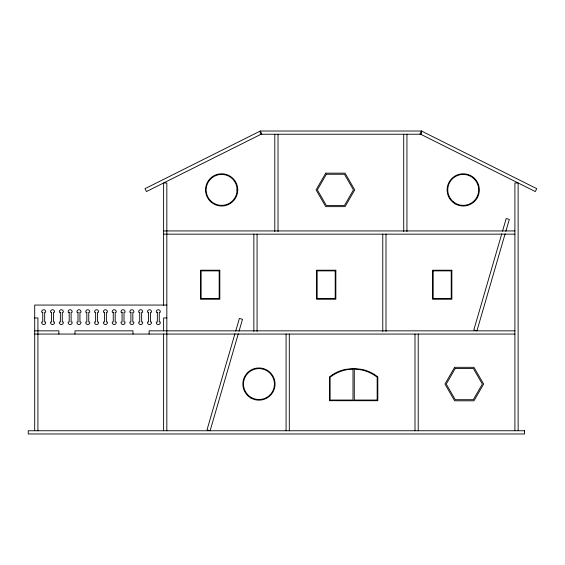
<?xml version="1.0" encoding="UTF-8"?>
<svg xmlns="http://www.w3.org/2000/svg" width="565" height="565" viewBox="0 0 565 565"><rect width="100%" height="100%" fill="white"/><g stroke="black" fill="none" stroke-linecap="round" stroke-linejoin="round"><path stroke-width="0.85" d="M234.976 333.632L207.023 429.852L210.116 430.756L238.317 333.682M235.711 331.097L239.391 318.434L242.484 319.338L239.052 331.161M501.791 233.719L473.837 329.946L476.931 330.843L505.131 233.776M502.525 231.191L506.205 218.528L509.305 219.425L505.866 231.247M237.01 189.897L237.752 189.897A16.117 16.117 0 0 1 213.577 203.852A16.117 16.117 0 0 1 213.577 175.941A16.117 16.117 0 0 1 237.752 189.897M163.61 230.937L514.906 230.937M163.61 234.157L514.906 234.157M432.529 270.868L451.223 270.868L451.223 298.588L433.171 298.588L433.171 270.868M166.837 305.058L34.698 305.058L34.698 430.756M34.698 317.954L37.919 317.954L37.919 430.756M166.837 317.954L163.61 317.954L163.61 330.843M34.698 330.843L58.866 330.843L58.866 334.063M514.906 330.843L149.111 330.843L149.111 334.063M34.698 334.063L514.906 334.063M518.133 430.495L518.133 182.968L514.906 182.968L514.906 430.495M418.22 334.063L418.22 430.756M415 334.063L415 430.756M406.941 134.244L406.941 231.537M403.721 134.244L403.721 231.537M385.994 234.157L385.994 331.443M382.773 234.157L382.773 331.443M289.308 334.063L289.308 430.756M286.081 334.063L286.081 430.756M278.022 134.244L278.022 231.537M274.802 134.244L274.802 231.537M257.075 234.157L257.075 331.443M253.855 234.157L253.855 331.443M166.837 430.756L166.837 182.968L163.61 182.968L163.61 305.368M163.61 333.929L163.61 430.756M132.994 334.063L132.994 330.843L74.983 330.843L74.983 334.063M237.074 188.915L236.806 192.94A15.467 15.467 0 0 1 212.461 202.355A15.467 15.467 0 0 1 214.22 176.315A15.467 15.467 0 0 1 237.074 188.915M421.441 131.024L420 133.905L535.309 191.556L536.75 188.675L421.441 131.024L260.296 131.024L144.993 188.675L146.434 191.556L261.743 133.905L260.296 131.024L260.296 134.244L421.441 134.244L421.441 131.024M325.737 173.151L316.068 189.897L325.737 206.642L345.074 206.642L354.742 189.897L345.074 173.151L325.737 173.151M326.379 174.267L317.353 189.897L326.379 205.526L344.431 205.526L353.45 189.897L344.431 174.267L326.379 174.267M454.62 367.321L444.952 384.066L454.62 400.811L473.957 400.811L483.626 384.066L473.957 367.321L454.62 367.321M455.263 368.436L446.244 384.066L455.263 399.695L473.315 399.695L482.341 384.066L473.315 368.436L455.263 368.436M333.025 374.348L329.473 376.841L329.473 400.698L377.816 400.698L377.816 376.841L374.256 374.348A39.07 39.07 0 0 0 362.257 369.432L353.641 368.472L345.024 369.432A39.07 39.07 0 0 0 333.025 374.348M352.998 369.15L349.424 369.348A38.109 38.109 0 0 0 330.115 377.243L330.115 400.055L352.998 400.055L352.998 369.15M219.82 270.225L200.483 270.225L200.483 299.231L219.82 299.231L219.82 270.225M335.843 270.225L316.506 270.225L316.506 299.231L335.843 299.231L335.843 270.225M451.866 270.225L432.529 270.225L432.529 299.231L451.866 299.231L451.866 270.225M219.171 270.868L201.126 270.868L201.126 298.588L219.171 298.588L219.171 270.868M335.2 270.868L317.149 270.868L317.149 298.588L335.2 298.588L335.2 270.868M42.735 312.304L41.768 312.304A2.013 2.013 0 0 1 43.703 309.726A2.013 2.013 0 0 1 45.638 312.304L44.67 312.304L44.67 321.979L45.638 321.979A2.013 2.013 0 0 1 43.703 324.557A2.013 2.013 0 0 1 41.768 321.979L42.735 321.979L42.735 312.304M51.549 312.304L50.582 312.304A2.013 2.013 0 0 1 52.517 309.726A2.013 2.013 0 0 1 54.452 312.304L53.484 312.304L53.484 321.979L54.452 321.979A2.013 2.013 0 0 1 52.517 324.557A2.013 2.013 0 0 1 50.582 321.979L51.549 321.979L51.549 312.304M60.363 312.304L59.403 312.304A2.013 2.013 0 0 1 61.331 309.726A2.013 2.013 0 0 1 63.266 312.304L62.298 312.304L62.298 321.979L63.266 321.979A2.013 2.013 0 0 1 61.331 324.557A2.013 2.013 0 0 1 59.403 321.979L60.363 321.979L60.363 312.304M69.184 312.304L68.217 312.304A2.013 2.013 0 0 1 70.152 309.726A2.013 2.013 0 0 1 72.08 312.304L71.119 312.304L71.119 321.979L72.08 321.979A2.013 2.013 0 0 1 70.152 324.557A2.013 2.013 0 0 1 68.217 321.979L69.184 321.979L69.184 312.304M77.998 312.304L77.031 312.304A2.013 2.013 0 0 1 78.966 309.726A2.013 2.013 0 0 1 80.901 312.304L79.933 312.304L79.933 321.979L80.901 321.979A2.013 2.013 0 0 1 78.966 324.557A2.013 2.013 0 0 1 77.031 321.979L77.998 321.979L77.998 312.304M86.812 312.304L85.845 312.304A2.013 2.013 0 0 1 87.78 309.726A2.013 2.013 0 0 1 89.715 312.304L88.747 312.304L88.747 321.979L89.715 321.979A2.013 2.013 0 0 1 87.78 324.557A2.013 2.013 0 0 1 85.845 321.979L86.812 321.979L86.812 312.304M95.633 312.304L94.666 312.304A2.013 2.013 0 0 1 96.594 309.726A2.013 2.013 0 0 1 98.529 312.304L97.561 312.304L97.561 321.979L98.529 321.979A2.013 2.013 0 0 1 96.594 324.557A2.013 2.013 0 0 1 94.666 321.979L95.633 321.979L95.633 312.304M104.447 312.304L103.48 312.304A2.013 2.013 0 0 1 105.415 309.726A2.013 2.013 0 0 1 107.35 312.304L106.382 312.304L106.382 321.979L107.35 321.979A2.013 2.013 0 0 1 105.415 324.557A2.013 2.013 0 0 1 103.48 321.979L104.447 321.979L104.447 312.304M113.261 312.304L112.294 312.304A2.013 2.013 0 0 1 114.229 309.726A2.013 2.013 0 0 1 116.164 312.304L115.196 312.304L115.196 321.979L116.164 321.979A2.013 2.013 0 0 1 114.229 324.557A2.013 2.013 0 0 1 112.294 321.979L113.261 321.979L113.261 312.304M122.075 312.304L121.108 312.304A2.013 2.013 0 0 1 123.043 309.726A2.013 2.013 0 0 1 124.978 312.304L124.01 312.304L124.01 321.979L124.978 321.979A2.013 2.013 0 0 1 123.043 324.557A2.013 2.013 0 0 1 121.108 321.979L122.075 321.979L122.075 312.304M130.896 312.304L129.929 312.304A2.013 2.013 0 0 1 131.864 309.726A2.013 2.013 0 0 1 133.792 312.304L132.824 312.304L132.824 321.979L133.792 321.979A2.013 2.013 0 0 1 131.864 324.557A2.013 2.013 0 0 1 129.929 321.979L130.896 321.979L130.896 312.304M139.71 312.304L138.743 312.304A2.013 2.013 0 0 1 140.678 309.726A2.013 2.013 0 0 1 142.613 312.304L141.645 312.304L141.645 321.979L142.613 321.979A2.013 2.013 0 0 1 140.678 324.557A2.013 2.013 0 0 1 138.743 321.979L139.71 321.979L139.71 312.304M148.524 312.304L147.557 312.304A2.013 2.013 0 0 1 149.492 309.726A2.013 2.013 0 0 1 151.427 312.304L150.459 312.304L150.459 321.979L151.427 321.979A2.013 2.013 0 0 1 149.492 324.557A2.013 2.013 0 0 1 147.557 321.979L148.524 321.979L148.524 312.304M157.338 312.304L156.371 312.304A2.013 2.013 0 0 1 158.306 309.726A2.013 2.013 0 0 1 160.241 312.304L159.274 312.304L159.274 321.979L160.241 321.979A2.013 2.013 0 0 1 158.306 324.557A2.013 2.013 0 0 1 156.371 321.979L157.338 321.979L157.338 312.304M377.166 400.055L354.283 400.055L354.283 369.15L357.857 369.348A38.109 38.109 0 0 1 377.166 377.243L377.166 400.055M524.574 430.756L28.25 430.756L28.25 433.977L524.574 433.977L524.574 430.756M250.902 398.021A16.117 16.117 0 0 0 275.07 384.066A16.117 16.117 0 0 0 250.902 370.11A16.117 16.117 0 0 0 250.902 398.021M455.164 203.852A16.117 16.117 0 0 0 479.339 189.897A16.117 16.117 0 0 0 455.164 175.941A16.117 16.117 0 0 0 455.164 203.852M251.22 397.463A15.467 15.467 0 0 0 274.428 384.066A15.467 15.467 0 0 0 251.22 370.668A15.467 15.467 0 0 0 251.22 397.463M453.003 201.507A15.467 15.467 0 0 0 478.393 192.94A15.467 15.467 0 0 0 458.279 175.235A15.467 15.467 0 0 0 453.003 201.507"/></g></svg>
